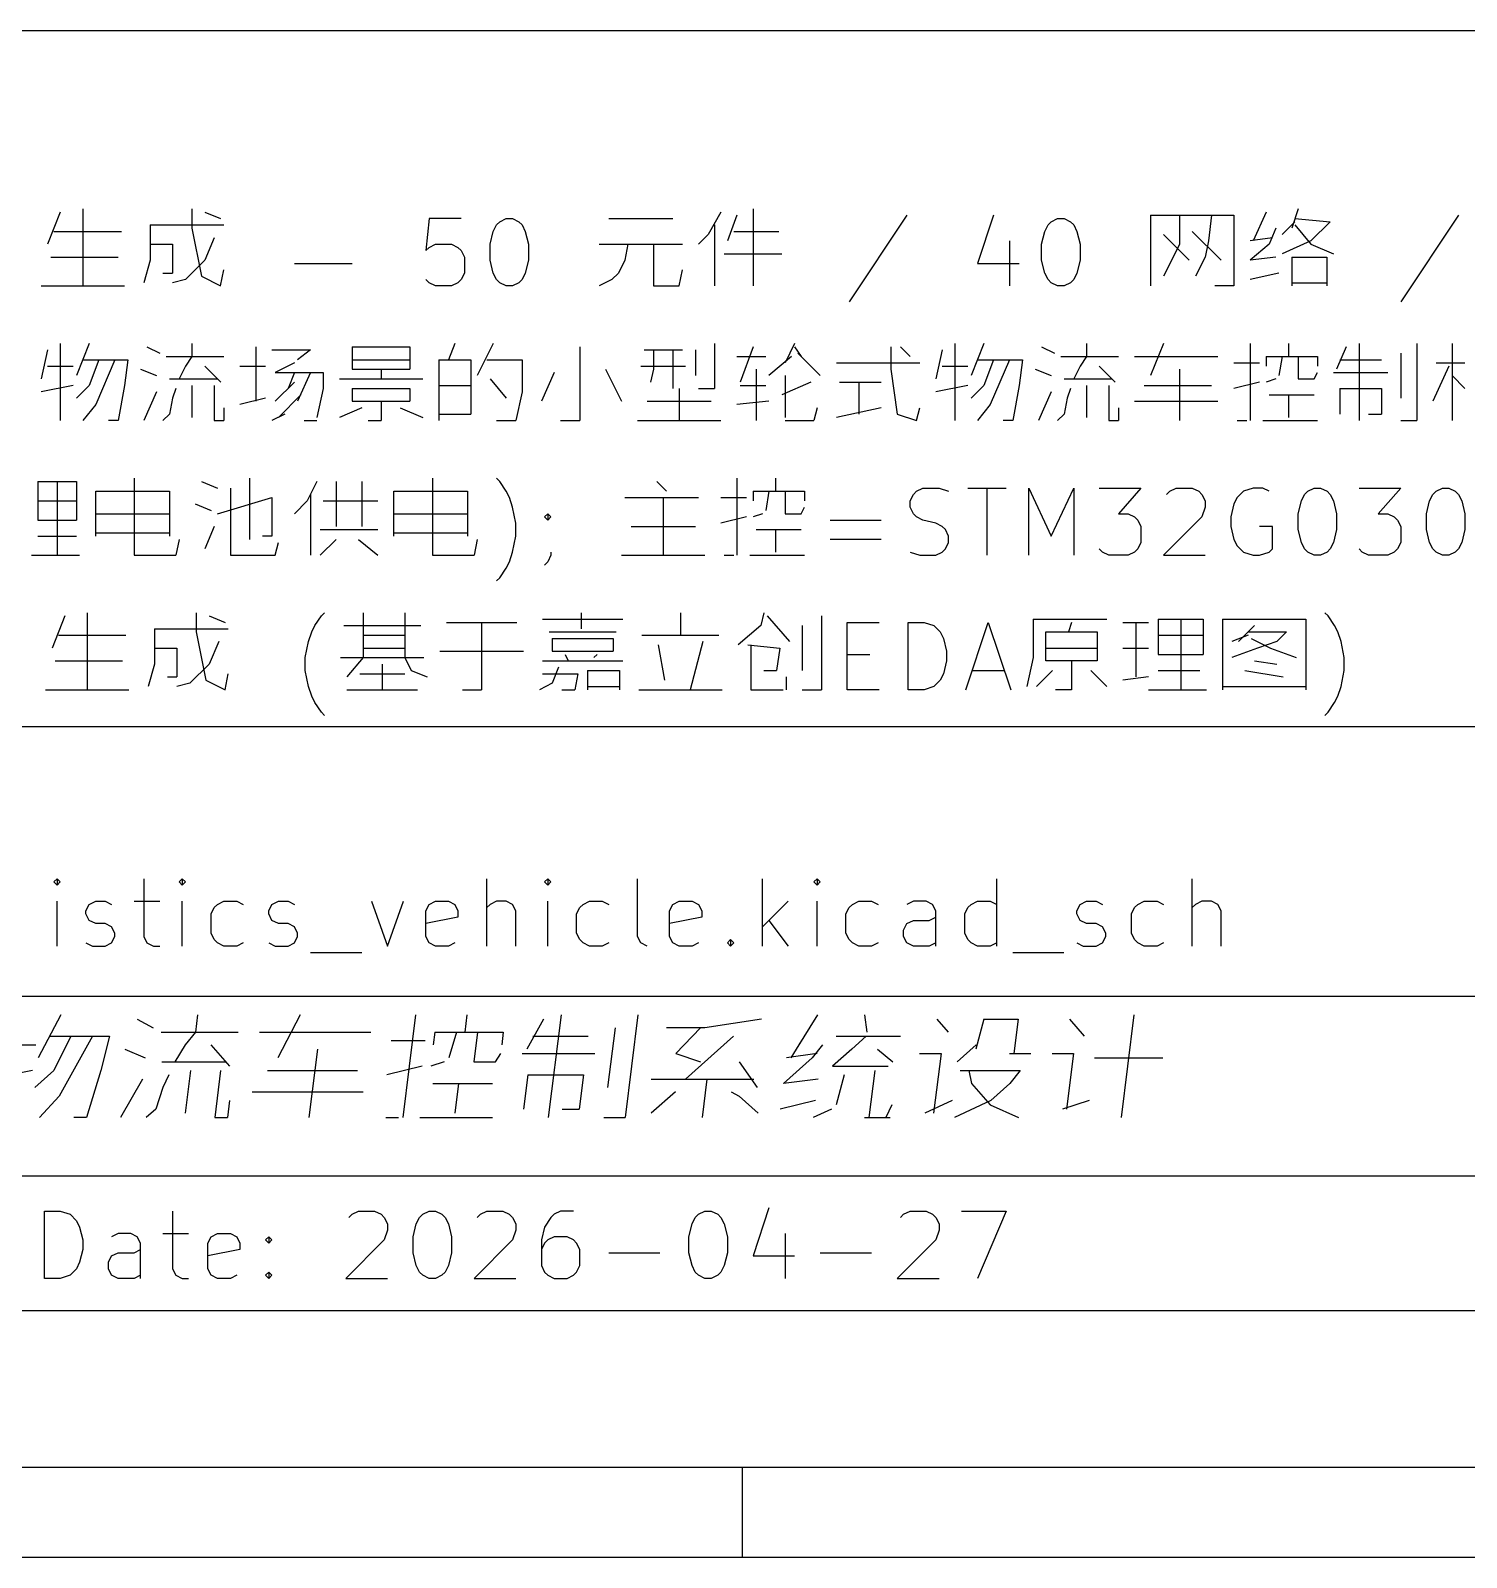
# Model space of a CAD drawing. Extents: x 0.4 to 37.4, y -23 to -0.4.
# Drawn here: x 29.297 to 30.556, y -22.992 to -21.654 of the extents above; entities that cross this region are included whole.
import ezdxf

# ---------------------------------------------------------------- set-up
doc = ezdxf.new("R2010")
doc.units = 0
doc.header["$MEASUREMENT"] = 0
doc.layers.add('RED2', color=1, linetype='CONTINUOUS')

msp = doc.modelspace()

# ---------------------------------------------------------------- linework, layer by layer
at = {"layer": 'RED2', "linetype": 'CONTINUOUS'}
for p, q in [((28.3858, -21.6535), (32.6378, -21.6535)), ((29.3233, -21.8127), (29.3121, -21.8408)), ((29.343, -21.8099), (29.343, -21.8774)), ((29.4386, -21.8099), (29.4386, -21.8268)), ((29.4499, -21.8127), (29.4639, -21.8184)), ((29.6467, -21.8184), (29.6439, -21.8465)), ((29.6749, -21.8184), (29.6467, -21.8184)), ((29.7086, -21.8212), (29.7142, -21.8184)), ((29.7142, -21.8184), (29.7199, -21.8184)), ((29.7199, -21.8184), (29.7255, -21.8212)), ((29.8042, -21.8184), (29.8605, -21.8184)), ((29.9026, -21.8127), (29.8914, -21.8324)), ((29.9167, -21.8155), (29.9083, -21.838)), ((29.9308, -21.8099), (29.9308, -21.8774)), ((30.0658, -21.8155), (30.0151, -21.8915)), ((30.1417, -21.8155), (30.1276, -21.8577)), ((30.1923, -21.8212), (30.1979, -21.8184)), ((30.1979, -21.8184), (30.2036, -21.8184)), ((30.2036, -21.8184), (30.2092, -21.8212)), ((30.2795, -21.8155), (30.2795, -21.8774)), ((30.2795, -21.8155), (30.3526, -21.8155)), ((30.3048, -21.8155), (30.3048, -21.8408)), ((30.3329, -21.8155), (30.3301, -21.838)), ((30.3526, -21.8155), (30.3526, -21.8774)), ((30.3807, -21.8127), (30.3695, -21.838)), ((30.4088, -21.8099), (30.4032, -21.8268)), ((30.406, -21.8184), (30.437, -21.8212)), ((30.5494, -21.8155), (30.4988, -21.8915)), ((29.3177, -21.8296), (29.3768, -21.8296)), ((29.4021, -21.824), (29.4668, -21.824)), ((29.4021, -21.824), (29.4021, -21.8549)), ((29.4386, -21.8268), (29.4471, -21.869)), ((29.7002, -21.8408), (29.703, -21.8296)), ((29.703, -21.8296), (29.7058, -21.824)), ((29.7058, -21.824), (29.7086, -21.8212)), ((29.7255, -21.8212), (29.7283, -21.824)), ((29.7283, -21.824), (29.7311, -21.8296)), ((29.7311, -21.8296), (29.7339, -21.8408)), ((29.897, -21.824), (29.897, -21.8774)), ((29.9139, -21.8296), (29.9533, -21.8296)), ((30.1839, -21.8408), (30.1867, -21.8296)), ((30.1867, -21.8296), (30.1895, -21.824)), ((30.1895, -21.824), (30.1923, -21.8212)), ((30.2092, -21.8212), (30.212, -21.824)), ((30.212, -21.824), (30.2148, -21.8296)), ((30.2148, -21.8296), (30.2176, -21.8408)), ((30.316, -21.8296), (30.3413, -21.8549)), ((30.3892, -21.8268), (30.3835, -21.8408)), ((30.406, -21.8212), (30.3948, -21.8324)), ((30.406, -21.824), (30.4201, -21.8408)), ((30.437, -21.8212), (30.4201, -21.838)), ((29.4021, -21.8408), (29.4218, -21.8408)), ((29.4218, -21.8408), (29.4218, -21.8662)), ((29.4583, -21.8352), (29.4499, -21.8549)), ((29.6439, -21.8465), (29.6467, -21.8437)), ((29.6467, -21.8437), (29.6524, -21.8408)), ((29.6524, -21.8408), (29.6664, -21.8408)), ((29.6664, -21.8408), (29.672, -21.8437)), ((29.672, -21.8437), (29.6749, -21.8465)), ((29.7002, -21.8549), (29.7002, -21.8408)), ((29.7339, -21.8408), (29.7339, -21.8549)), ((29.7958, -21.8408), (29.8689, -21.8408)), ((29.8211, -21.8408), (29.8183, -21.8549)), ((29.8436, -21.8408), (29.8436, -21.8774)), ((29.8914, -21.8324), (29.883, -21.8408)), ((30.1557, -21.838), (30.1557, -21.8774)), ((30.1839, -21.8549), (30.1839, -21.8408)), ((30.2176, -21.8408), (30.2176, -21.8549)), ((30.2907, -21.8324), (30.3132, -21.8549)), ((30.3048, -21.8408), (30.2992, -21.8521)), ((30.3301, -21.838), (30.3273, -21.8521)), ((30.3863, -21.8352), (30.3667, -21.838)), ((30.3835, -21.8408), (30.3667, -21.8549)), ((30.4201, -21.838), (30.3948, -21.8493)), ((30.4201, -21.8408), (30.4398, -21.8493)), ((29.3149, -21.8521), (29.374, -21.8521)), ((29.4021, -21.8549), (29.3964, -21.8746)), ((29.4499, -21.8549), (29.433, -21.8718)), ((29.5286, -21.8577), (29.5792, -21.8577)), ((29.6749, -21.8465), (29.6777, -21.8521)), ((29.6777, -21.8521), (29.6777, -21.8662)), ((29.703, -21.8662), (29.7002, -21.8549)), ((29.7339, -21.8549), (29.7311, -21.8662)), ((29.8183, -21.8549), (29.8127, -21.8662)), ((29.9055, -21.8493), (29.9561, -21.8493)), ((30.1276, -21.8577), (30.1642, -21.8577)), ((30.1867, -21.8662), (30.1839, -21.8549)), ((30.2176, -21.8549), (30.2148, -21.8662)), ((30.2992, -21.8521), (30.2907, -21.869)), ((30.3273, -21.8521), (30.3189, -21.869)), ((30.3892, -21.8521), (30.3667, -21.8549)), ((30.4032, -21.8521), (30.4032, -21.8774)), ((30.4032, -21.8521), (30.4341, -21.8521)), ((30.4341, -21.8521), (30.4341, -21.8774)), ((29.4133, -21.8662), (29.4218, -21.8662)), ((29.433, -21.8718), (29.4218, -21.8746)), ((29.4471, -21.869), (29.4639, -21.8774)), ((29.4639, -21.8774), (29.4668, -21.8633)), ((29.6467, -21.8746), (29.6439, -21.8718)), ((29.6749, -21.8718), (29.672, -21.8746)), ((29.6777, -21.8662), (29.6749, -21.8718)), ((29.7058, -21.8718), (29.703, -21.8662)), ((29.7086, -21.8746), (29.7058, -21.8718)), ((29.7283, -21.8718), (29.7255, -21.8746)), ((29.7311, -21.8662), (29.7283, -21.8718)), ((29.807, -21.8718), (29.7958, -21.8774)), ((29.8127, -21.8662), (29.807, -21.8718)), ((29.8661, -21.8774), (29.8689, -21.8633)), ((30.1895, -21.8718), (30.1867, -21.8662)), ((30.1923, -21.8746), (30.1895, -21.8718)), ((30.212, -21.8718), (30.2092, -21.8746)), ((30.2148, -21.8662), (30.212, -21.8718)), ((30.392, -21.8662), (30.3667, -21.8718)), ((29.3065, -21.8774), (29.3796, -21.8774)), ((29.6524, -21.8774), (29.6467, -21.8746)), ((29.6664, -21.8774), (29.6524, -21.8774)), ((29.672, -21.8746), (29.6664, -21.8774)), ((29.7142, -21.8774), (29.7086, -21.8746)), ((29.7199, -21.8774), (29.7142, -21.8774)), ((29.7255, -21.8746), (29.7199, -21.8774)), ((29.8436, -21.8774), (29.8661, -21.8774)), ((30.1979, -21.8774), (30.1923, -21.8746)), ((30.2036, -21.8774), (30.1979, -21.8774)), ((30.2092, -21.8746), (30.2036, -21.8774)), ((30.3526, -21.8774), (30.3357, -21.8774)), ((30.4032, -21.8746), (30.4341, -21.8746)), ((29.3121, -21.9336), (29.3065, -21.959)), ((29.3233, -21.928), (29.3233, -21.9955)), ((29.3487, -21.928), (29.3374, -21.9561)), ((29.3993, -21.9308), (29.4105, -21.9365)), ((29.4161, -21.9393), (29.4668, -21.9393)), ((29.4386, -21.9393), (29.433, -21.9477)), ((29.4386, -21.928), (29.4386, -21.9393)), ((29.4949, -21.9308), (29.4949, -21.9786)), ((29.5089, -21.9336), (29.5427, -21.9336)), ((29.5427, -21.9336), (29.5314, -21.9421)), ((29.5793, -21.9308), (29.5793, -21.9505)), ((29.5793, -21.9308), (29.6299, -21.9308)), ((29.6299, -21.9308), (29.6299, -21.9505)), ((29.6692, -21.928), (29.6636, -21.9421)), ((29.703, -21.928), (29.6889, -21.9561)), ((29.7789, -21.9308), (29.7789, -21.9955)), ((29.8352, -21.9336), (29.8689, -21.9336)), ((29.8436, -21.9336), (29.8436, -21.9505)), ((29.8605, -21.9336), (29.8605, -21.9674)), ((29.8802, -21.9336), (29.8802, -21.9561)), ((29.897, -21.928), (29.897, -21.9674)), ((29.9167, -21.9393), (29.942, -21.9393)), ((29.9308, -21.9308), (29.9195, -21.9618)), ((29.9645, -21.9393), (29.9448, -21.9561)), ((29.9673, -21.928), (29.9589, -21.9449)), ((29.9673, -21.9308), (29.973, -21.9393)), ((29.9701, -21.9365), (29.9898, -21.9561)), ((30.0517, -21.9308), (30.0517, -21.9505)), ((30.0601, -21.9308), (30.0686, -21.9393)), ((30.0967, -21.9336), (30.0911, -21.959)), ((30.1079, -21.928), (30.1079, -21.9955)), ((30.1332, -21.928), (30.122, -21.9561)), ((30.1839, -21.9308), (30.1951, -21.9365)), ((30.2007, -21.9393), (30.2514, -21.9393)), ((30.2232, -21.9393), (30.2176, -21.9477)), ((30.2232, -21.928), (30.2232, -21.9393)), ((30.2654, -21.9393), (30.3385, -21.9393)), ((30.2907, -21.928), (30.2795, -21.9561)), ((30.3667, -21.928), (30.3667, -21.9955)), ((30.3807, -21.9393), (30.3807, -21.9477)), ((30.3807, -21.9393), (30.4257, -21.9393)), ((30.3948, -21.9393), (30.392, -21.9561)), ((30.4004, -21.928), (30.4004, -21.9393)), ((30.4088, -21.9393), (30.4088, -21.959)), ((30.4257, -21.9393), (30.4257, -21.9477)), ((30.451, -21.9308), (30.4426, -21.9505)), ((30.4623, -21.928), (30.4623, -21.9955)), ((30.4988, -21.9365), (30.4988, -21.9758)), ((30.5129, -21.928), (30.5129, -21.9955)), ((30.5438, -21.928), (30.5438, -21.9955)), ((29.3121, -21.9477), (29.3346, -21.9477)), ((29.343, -21.9421), (29.3824, -21.9421)), ((29.3571, -21.9421), (29.3487, -21.9646)), ((29.3712, -21.9421), (29.3543, -21.9815)), ((29.3824, -21.9421), (29.3796, -21.9646)), ((29.3936, -21.9505), (29.4077, -21.9561)), ((29.433, -21.9477), (29.4274, -21.959)), ((29.4499, -21.9477), (29.464, -21.9618)), ((29.4808, -21.9477), (29.5033, -21.9477)), ((29.5286, -21.9449), (29.5118, -21.9533)), ((29.5793, -21.9421), (29.6299, -21.9421)), ((29.5793, -21.9505), (29.6299, -21.9505)), ((29.6046, -21.9505), (29.6046, -21.959)), ((29.6552, -21.9421), (29.6552, -21.9955)), ((29.6552, -21.9421), (29.6833, -21.9421)), ((29.6833, -21.9421), (29.6833, -21.9899)), ((29.6974, -21.9421), (29.7283, -21.9421)), ((29.7283, -21.9421), (29.7283, -21.9702)), ((29.8014, -21.9505), (29.8155, -21.9786)), ((29.8323, -21.9477), (29.8717, -21.9477)), ((29.8436, -21.9505), (29.8408, -21.9618)), ((29.9336, -21.9505), (29.9336, -21.9955)), ((30.0039, -21.9449), (30.077, -21.9449)), ((30.0517, -21.9505), (30.0573, -21.9899)), ((30.0967, -21.9477), (30.1192, -21.9477)), ((30.1276, -21.9421), (30.167, -21.9421)), ((30.1417, -21.9421), (30.1332, -21.9646)), ((30.1557, -21.9421), (30.1389, -21.9815)), ((30.167, -21.9421), (30.1642, -21.9646)), ((30.1782, -21.9505), (30.1923, -21.9561)), ((30.2176, -21.9477), (30.212, -21.959)), ((30.2345, -21.9477), (30.2485, -21.9618)), ((30.3048, -21.9505), (30.3048, -21.9955)), ((30.3526, -21.9449), (30.3751, -21.9449)), ((30.4454, -21.9421), (30.482, -21.9421)), ((30.541, -21.9477), (30.527, -21.9786)), ((30.5298, -21.9449), (30.5551, -21.9449)), ((29.3346, -21.9646), (29.3065, -21.9702)), ((29.3487, -21.9646), (29.3374, -21.9758)), ((29.3796, -21.9646), (29.374, -21.9955)), ((29.419, -21.959), (29.4611, -21.959)), ((29.4386, -21.9646), (29.4386, -21.9927)), ((29.4583, -21.9646), (29.4583, -21.9955)), ((29.5118, -21.9533), (29.5539, -21.9533)), ((29.5286, -21.9618), (29.5118, -21.9786)), ((29.5286, -21.9533), (29.523, -21.9674)), ((29.5427, -21.9533), (29.5314, -21.9786)), ((29.5539, -21.9533), (29.5539, -21.9674)), ((29.568, -21.959), (29.6411, -21.959)), ((29.6552, -21.9646), (29.6833, -21.9646)), ((29.7002, -21.959), (29.7142, -21.9758)), ((29.7564, -21.9533), (29.7452, -21.9786)), ((29.9195, -21.9646), (29.942, -21.9646)), ((29.9814, -21.9618), (29.9561, -21.973)), ((29.9589, -21.9561), (29.9589, -21.9927)), ((30.0067, -21.9618), (30.0433, -21.9618)), ((30.0236, -21.9618), (30.0236, -21.9899)), ((30.1192, -21.9646), (30.0911, -21.9702)), ((30.1332, -21.9646), (30.122, -21.9758)), ((30.1642, -21.9646), (30.1586, -21.9955)), ((30.2036, -21.959), (30.2457, -21.959)), ((30.2232, -21.9646), (30.2232, -21.9927)), ((30.2429, -21.9646), (30.2429, -21.9955)), ((30.2739, -21.9646), (30.3329, -21.9646)), ((30.3751, -21.9618), (30.3526, -21.9674)), ((30.3892, -21.959), (30.3807, -21.9618)), ((30.4088, -21.959), (30.4229, -21.959)), ((30.4229, -21.959), (30.4257, -21.9533)), ((30.4398, -21.9533), (30.4876, -21.9533)), ((30.5438, -21.9561), (30.5551, -21.9674)), ((29.4077, -21.9702), (29.3965, -21.9955)), ((29.4218, -21.9758), (29.419, -21.9899)), ((29.4246, -21.9674), (29.4218, -21.9758)), ((29.5033, -21.9758), (29.4808, -21.9815)), ((29.5343, -21.973), (29.5146, -21.9927)), ((29.5539, -21.9674), (29.5483, -21.9927)), ((29.5793, -21.9674), (29.5793, -21.9786)), ((29.5793, -21.9674), (29.6299, -21.9674)), ((29.5793, -21.9786), (29.6299, -21.9786)), ((29.6046, -21.9786), (29.6046, -21.9955)), ((29.6299, -21.9674), (29.6299, -21.9786)), ((29.7283, -21.9702), (29.7227, -21.9955)), ((29.838, -21.9786), (29.8942, -21.9786)), ((29.8661, -21.9674), (29.8661, -21.9955)), ((29.883, -21.9674), (29.897, -21.9674)), ((29.9448, -21.9786), (29.9167, -21.9815)), ((30.1923, -21.9702), (30.1811, -21.9955)), ((30.2064, -21.9758), (30.2036, -21.9899)), ((30.2092, -21.9674), (30.2064, -21.9758)), ((30.2654, -21.9786), (30.3385, -21.9786)), ((30.3835, -21.973), (30.4229, -21.973)), ((30.4004, -21.973), (30.4004, -21.9927)), ((30.4454, -21.9674), (30.4454, -21.9899)), ((30.4454, -21.9674), (30.482, -21.9674)), ((30.482, -21.9674), (30.482, -21.9899)), ((29.3543, -21.9815), (29.343, -21.9955)), ((29.419, -21.9899), (29.4133, -21.9955)), ((29.4668, -21.9843), (29.4668, -21.9955)), ((29.5202, -21.9899), (29.5089, -21.9955)), ((29.5877, -21.9843), (29.568, -21.9927)), ((29.6214, -21.9843), (29.6411, -21.9927)), ((29.6552, -21.9899), (29.6833, -21.9899)), ((29.987, -21.9843), (29.9842, -21.9955)), ((30.0433, -21.9843), (30.0039, -21.9927)), ((30.0573, -21.9899), (30.0742, -21.9955)), ((30.0742, -21.9955), (30.077, -21.9843)), ((30.1389, -21.9815), (30.1276, -21.9955)), ((30.2036, -21.9899), (30.1979, -21.9955)), ((30.2514, -21.9843), (30.2514, -21.9955)), ((30.4707, -21.9899), (30.482, -21.9899)), ((29.374, -21.9955), (29.3655, -21.9955)), ((29.4583, -21.9955), (29.4668, -21.9955)), ((29.5371, -21.9955), (29.5483, -21.9955)), ((29.5933, -21.9955), (29.6046, -21.9955)), ((29.7058, -21.9955), (29.7227, -21.9955)), ((29.762, -21.9955), (29.7789, -21.9955)), ((29.8295, -21.9955), (29.9027, -21.9955)), ((29.9589, -21.9955), (29.9842, -21.9955)), ((30.1586, -21.9955), (30.1501, -21.9955)), ((30.2429, -21.9955), (30.2514, -21.9955)), ((30.3554, -21.9955), (30.3638, -21.9955)), ((30.3779, -21.9955), (30.4257, -21.9955)), ((30.4988, -21.9955), (30.5129, -21.9955)), ((29.388, -22.0461), (29.388, -22.1136)), ((29.4893, -22.0461), (29.4893, -22.0996)), ((29.6496, -22.0461), (29.6496, -22.1136)), ((29.7086, -22.0489), (29.7058, -22.0461)), ((29.9167, -22.0461), (29.9167, -22.1136)), ((29.9505, -22.0461), (29.9505, -22.0574)), ((29.3037, -22.0489), (29.3037, -22.0827)), ((29.3037, -22.0489), (29.3374, -22.0489)), ((29.3205, -22.0489), (29.3205, -22.1136)), ((29.3374, -22.0489), (29.3374, -22.0827)), ((29.3543, -22.0968), (29.3543, -22.0574)), ((29.3543, -22.0574), (29.419, -22.0574)), ((29.419, -22.0574), (29.419, -22.0968)), ((29.4471, -22.0489), (29.4611, -22.0546)), ((29.4724, -22.0546), (29.4724, -22.1136)), ((29.5483, -22.0489), (29.5399, -22.0658)), ((29.5652, -22.0489), (29.5652, -22.0883)), ((29.5877, -22.0489), (29.5877, -22.0883)), ((29.6158, -22.0968), (29.6158, -22.0574)), ((29.6158, -22.0574), (29.6805, -22.0574)), ((29.6805, -22.0574), (29.6805, -22.0968)), ((29.7142, -22.0574), (29.7086, -22.0489)), ((29.7171, -22.063), (29.7142, -22.0574)), ((29.8464, -22.0489), (29.8548, -22.0574)), ((29.9308, -22.0574), (29.9308, -22.0658)), ((29.9308, -22.0574), (29.9758, -22.0574)), ((29.9448, -22.0574), (29.942, -22.0743)), ((29.9589, -22.0574), (29.9589, -22.0771)), ((29.9758, -22.0574), (29.9758, -22.0658)), ((30.0714, -22.0602), (30.0742, -22.0574)), ((30.0742, -22.0574), (30.0798, -22.0546)), ((30.0798, -22.0546), (30.0939, -22.0546)), ((30.0939, -22.0546), (30.1023, -22.0574)), ((30.1192, -22.0546), (30.1529, -22.0546)), ((30.1361, -22.1136), (30.1361, -22.0546)), ((30.1726, -22.1136), (30.1726, -22.0546)), ((30.1726, -22.0546), (30.1923, -22.0968)), ((30.1923, -22.0968), (30.212, -22.0546)), ((30.212, -22.0546), (30.212, -22.1136)), ((30.2345, -22.0546), (30.271, -22.0546)), ((30.271, -22.0546), (30.2514, -22.0771)), ((30.2935, -22.0602), (30.2964, -22.0574)), ((30.2964, -22.0574), (30.302, -22.0546)), ((30.302, -22.0546), (30.316, -22.0546)), ((30.316, -22.0546), (30.3217, -22.0574)), ((30.3217, -22.0574), (30.3245, -22.0602)), ((30.361, -22.0574), (30.3554, -22.063)), ((30.3695, -22.0546), (30.361, -22.0574)), ((30.3779, -22.0546), (30.3695, -22.0546)), ((30.3835, -22.0574), (30.3779, -22.0546)), ((30.4145, -22.0602), (30.4173, -22.0574)), ((30.4173, -22.0574), (30.4229, -22.0546)), ((30.4229, -22.0546), (30.4285, -22.0546)), ((30.4285, -22.0546), (30.4342, -22.0574)), ((30.4342, -22.0574), (30.437, -22.0602)), ((30.4623, -22.0546), (30.4988, -22.0546)), ((30.4988, -22.0546), (30.4791, -22.0771)), ((30.527, -22.0602), (30.5298, -22.0574)), ((30.5298, -22.0574), (30.5354, -22.0546)), ((30.5354, -22.0546), (30.541, -22.0546)), ((30.541, -22.0546), (30.5466, -22.0574)), ((30.5466, -22.0574), (30.5495, -22.0602)), ((29.3037, -22.0658), (29.3374, -22.0658)), ((29.4415, -22.0686), (29.4555, -22.0743)), ((29.4611, -22.0771), (29.5089, -22.063)), ((29.5089, -22.063), (29.5089, -22.0883)), ((29.5399, -22.0658), (29.5286, -22.0771)), ((29.5427, -22.0602), (29.5427, -22.1136)), ((29.5539, -22.0658), (29.6018, -22.0658)), ((29.7199, -22.0714), (29.7171, -22.063)), ((29.7227, -22.0855), (29.7199, -22.0714)), ((29.8183, -22.063), (29.883, -22.063)), ((29.852, -22.063), (29.852, -22.1136)), ((29.9027, -22.063), (29.9251, -22.063)), ((29.973, -22.0771), (29.9758, -22.0714)), ((30.0686, -22.0658), (30.0714, -22.0602)), ((30.0686, -22.0714), (30.0686, -22.0658)), ((30.0714, -22.0771), (30.0686, -22.0714)), ((30.3245, -22.0602), (30.3273, -22.0658)), ((30.3273, -22.0714), (30.3245, -22.0799)), ((30.3273, -22.0658), (30.3273, -22.0714)), ((30.3526, -22.0686), (30.3498, -22.0799)), ((30.3554, -22.063), (30.3526, -22.0686)), ((30.4088, -22.0771), (30.4117, -22.0658)), ((30.4117, -22.0658), (30.4145, -22.0602)), ((30.437, -22.0602), (30.4398, -22.0658)), ((30.4398, -22.0658), (30.4426, -22.0771)), ((30.5213, -22.0771), (30.5241, -22.0658)), ((30.5241, -22.0658), (30.527, -22.0602)), ((30.5495, -22.0602), (30.5523, -22.0658)), ((30.5523, -22.0658), (30.5551, -22.0771)), ((29.3037, -22.0827), (29.3374, -22.0827)), ((29.3543, -22.0771), (29.419, -22.0771)), ((29.6158, -22.0771), (29.6805, -22.0771)), ((29.7227, -22.0968), (29.7227, -22.0855)), ((29.748, -22.0799), (29.7508, -22.0771)), ((29.7508, -22.0827), (29.748, -22.0799)), ((29.7508, -22.0771), (29.7536, -22.0799)), ((29.7508, -22.0771), (29.7508, -22.0827)), ((29.7536, -22.0799), (29.7508, -22.0827)), ((29.9251, -22.0799), (29.9027, -22.0855)), ((29.9392, -22.0771), (29.9308, -22.0799)), ((29.9589, -22.0771), (29.973, -22.0771)), ((29.9983, -22.0827), (30.0433, -22.0827)), ((30.0742, -22.0799), (30.0714, -22.0771)), ((30.0798, -22.0827), (30.0742, -22.0799)), ((30.0911, -22.0855), (30.0798, -22.0827)), ((30.0967, -22.0883), (30.0911, -22.0855)), ((30.2514, -22.0771), (30.2598, -22.0771)), ((30.2598, -22.0771), (30.2654, -22.0799)), ((30.2654, -22.0799), (30.2682, -22.0827)), ((30.2682, -22.0827), (30.271, -22.0883)), ((30.3245, -22.0799), (30.2907, -22.1136)), ((30.3498, -22.0799), (30.3498, -22.0883)), ((30.4088, -22.0911), (30.4088, -22.0771)), ((30.4426, -22.0771), (30.4426, -22.0911)), ((30.4791, -22.0771), (30.4876, -22.0771)), ((30.4876, -22.0771), (30.4932, -22.0799)), ((30.4932, -22.0799), (30.496, -22.0827)), ((30.496, -22.0827), (30.4988, -22.0883)), ((30.5213, -22.0911), (30.5213, -22.0771)), ((30.5551, -22.0771), (30.5551, -22.0911)), ((29.3037, -22.0968), (29.3374, -22.0968)), ((29.3543, -22.0939), (29.419, -22.0939)), ((29.4274, -22.0996), (29.4246, -22.1136)), ((29.4583, -22.0883), (29.4499, -22.108)), ((29.5089, -22.0968), (29.5005, -22.0968)), ((29.5089, -22.0883), (29.5089, -22.0968)), ((29.5511, -22.0911), (29.6018, -22.0911)), ((29.5652, -22.0996), (29.5511, -22.1136)), ((29.5849, -22.0996), (29.6018, -22.1136)), ((29.6158, -22.0939), (29.6805, -22.0939)), ((29.6889, -22.0996), (29.6861, -22.1136)), ((29.7199, -22.1108), (29.7227, -22.0968)), ((29.8239, -22.0883), (29.8802, -22.0883)), ((29.9336, -22.0911), (29.973, -22.0911)), ((29.9505, -22.0911), (29.9505, -22.1108)), ((30.0433, -22.0996), (29.9983, -22.0996)), ((30.0995, -22.0911), (30.0967, -22.0883)), ((30.1023, -22.0968), (30.0995, -22.0911)), ((30.1023, -22.1024), (30.1023, -22.0968)), ((30.271, -22.0883), (30.271, -22.1024)), ((30.3498, -22.0883), (30.3526, -22.0996)), ((30.3526, -22.0996), (30.3554, -22.1052)), ((30.3863, -22.0883), (30.3751, -22.0883)), ((30.3863, -22.108), (30.3863, -22.0883)), ((30.4117, -22.1024), (30.4088, -22.0911)), ((30.4426, -22.0911), (30.4398, -22.1024)), ((30.4988, -22.0883), (30.4988, -22.1024)), ((30.5241, -22.1024), (30.5213, -22.0911)), ((30.5551, -22.0911), (30.5523, -22.1024)), ((29.5118, -22.1136), (29.5146, -22.1024)), ((29.7171, -22.1192), (29.7199, -22.1108)), ((29.7536, -22.1108), (29.7536, -22.1136)), ((30.0686, -22.1108), (30.077, -22.1136)), ((30.0911, -22.1136), (30.0967, -22.1108)), ((30.0967, -22.1108), (30.0995, -22.108)), ((30.0995, -22.108), (30.1023, -22.1024)), ((30.2373, -22.1108), (30.2345, -22.108)), ((30.2429, -22.1136), (30.2373, -22.1108)), ((30.2654, -22.1108), (30.2598, -22.1136)), ((30.2682, -22.108), (30.2654, -22.1108)), ((30.271, -22.1024), (30.2682, -22.108)), ((30.3554, -22.1052), (30.361, -22.1108)), ((30.361, -22.1108), (30.3695, -22.1136)), ((30.3751, -22.1136), (30.3835, -22.1108)), ((30.3835, -22.1108), (30.3863, -22.108)), ((30.4145, -22.108), (30.4117, -22.1024)), ((30.4173, -22.1108), (30.4145, -22.108)), ((30.4229, -22.1136), (30.4173, -22.1108)), ((30.4342, -22.1108), (30.4285, -22.1136)), ((30.437, -22.108), (30.4342, -22.1108)), ((30.4398, -22.1024), (30.437, -22.108)), ((30.4651, -22.1108), (30.4623, -22.108)), ((30.4707, -22.1136), (30.4651, -22.1108)), ((30.4932, -22.1108), (30.4876, -22.1136)), ((30.496, -22.108), (30.4932, -22.1108)), ((30.4988, -22.1024), (30.496, -22.108)), ((30.527, -22.108), (30.5241, -22.1024)), ((30.5298, -22.1108), (30.527, -22.108)), ((30.5354, -22.1136), (30.5298, -22.1108)), ((30.5466, -22.1108), (30.541, -22.1136)), ((30.5495, -22.108), (30.5466, -22.1108)), ((30.5523, -22.1024), (30.5495, -22.108)), ((29.298, -22.1136), (29.3402, -22.1136)), ((29.388, -22.1136), (29.4246, -22.1136)), ((29.4724, -22.1136), (29.5118, -22.1136)), ((29.6496, -22.1136), (29.6861, -22.1136)), ((29.7086, -22.1333), (29.7142, -22.1249)), ((29.7142, -22.1249), (29.7171, -22.1192)), ((29.7508, -22.1192), (29.748, -22.1221)), ((29.7536, -22.1136), (29.7508, -22.1192)), ((29.8155, -22.1136), (29.8886, -22.1136)), ((29.9055, -22.1136), (29.9139, -22.1136)), ((29.928, -22.1136), (29.9758, -22.1136)), ((30.077, -22.1136), (30.0911, -22.1136)), ((30.2598, -22.1136), (30.2429, -22.1136)), ((30.2907, -22.1136), (30.3273, -22.1136)), ((30.3695, -22.1136), (30.3751, -22.1136)), ((30.4285, -22.1136), (30.4229, -22.1136)), ((30.4876, -22.1136), (30.4707, -22.1136)), ((30.541, -22.1136), (30.5354, -22.1136)), ((29.7058, -22.1361), (29.7086, -22.1333)), ((29.3272, -22.1667), (29.316, -22.1949)), ((29.3469, -22.1639), (29.3469, -22.2314)), ((29.4425, -22.1639), (29.4425, -22.1808)), ((29.4538, -22.1667), (29.4678, -22.1724)), ((29.5466, -22.1752), (29.5522, -22.1667)), ((29.5522, -22.1667), (29.555, -22.1639)), ((29.5888, -22.1639), (29.5888, -22.2033)), ((29.6253, -22.1639), (29.6253, -22.2033)), ((29.78, -22.1639), (29.78, -22.178)), ((29.8672, -22.1639), (29.8672, -22.1836)), ((29.9403, -22.1639), (29.9375, -22.1752)), ((29.9431, -22.1667), (29.9628, -22.1892)), ((29.9909, -22.1667), (29.9909, -22.2314)), ((30.4352, -22.1667), (30.4324, -22.1639)), ((30.4408, -22.1752), (30.4352, -22.1667)), ((29.406, -22.178), (29.4706, -22.178)), ((29.406, -22.178), (29.406, -22.2089)), ((29.5438, -22.1808), (29.5466, -22.1752)), ((29.5719, -22.1752), (29.6394, -22.1752)), ((29.6619, -22.1724), (29.7237, -22.1724)), ((29.6928, -22.1724), (29.6928, -22.2314)), ((29.7462, -22.1696), (29.8165, -22.1696)), ((29.9375, -22.1752), (29.9178, -22.1921)), ((29.974, -22.1752), (29.974, -22.2146)), ((30.0134, -22.2314), (30.0134, -22.1724)), ((30.0134, -22.1724), (30.0415, -22.1724)), ((30.0668, -22.2314), (30.0668, -22.1724)), ((30.0668, -22.1724), (30.0809, -22.1724)), ((30.0809, -22.1724), (30.0893, -22.1752)), ((30.0893, -22.1752), (30.0949, -22.1808)), ((30.1174, -22.2314), (30.1371, -22.1724)), ((30.1371, -22.1724), (30.1568, -22.2314)), ((30.1765, -22.1696), (30.2412, -22.1696)), ((30.1765, -22.1696), (30.1765, -22.2033)), ((30.2102, -22.1724), (30.2074, -22.1808)), ((30.2552, -22.1724), (30.2777, -22.1724)), ((30.2665, -22.1724), (30.2665, -22.2202)), ((30.2862, -22.1696), (30.2862, -22.2005)), ((30.2862, -22.1696), (30.3255, -22.1696)), ((30.3059, -22.1696), (30.3059, -22.2314)), ((30.3255, -22.1696), (30.3255, -22.2005)), ((30.3424, -22.1696), (30.3424, -22.2314)), ((30.3424, -22.1696), (30.4155, -22.1696)), ((30.3705, -22.1752), (30.3565, -22.1892)), ((30.4155, -22.1696), (30.4155, -22.2314)), ((30.4436, -22.1808), (30.4408, -22.1752)), ((29.3216, -22.1836), (29.3806, -22.1836)), ((29.4425, -22.1808), (29.451, -22.223)), ((29.4622, -22.1892), (29.4538, -22.2089)), ((29.5381, -22.2033), (29.5409, -22.1892)), ((29.5409, -22.1892), (29.5438, -22.1808)), ((29.5888, -22.1836), (29.6253, -22.1836)), ((29.7519, -22.1808), (29.8109, -22.1808)), ((29.7547, -22.1864), (29.7547, -22.1977)), ((29.7547, -22.1864), (29.8081, -22.1864)), ((29.8081, -22.1864), (29.8081, -22.1977)), ((29.8334, -22.1836), (29.9009, -22.1836)), ((29.8475, -22.1921), (29.8531, -22.223)), ((29.8868, -22.1892), (29.8756, -22.2314)), ((29.9262, -22.1921), (29.9543, -22.1949)), ((29.929, -22.1921), (29.929, -22.2314)), ((30.0949, -22.1808), (30.0978, -22.1864)), ((30.0978, -22.1864), (30.1006, -22.1977)), ((30.1877, -22.2061), (30.1877, -22.1808)), ((30.1877, -22.1808), (30.2327, -22.1808)), ((30.2327, -22.1808), (30.2327, -22.2061)), ((30.2862, -22.1836), (30.3255, -22.1836)), ((30.3649, -22.1836), (30.3508, -22.1892)), ((30.3649, -22.1808), (30.3987, -22.1808)), ((30.3677, -22.1864), (30.3846, -22.1949)), ((30.3902, -22.1892), (30.3733, -22.1949)), ((30.3987, -22.1808), (30.3902, -22.1892)), ((30.4465, -22.1892), (30.4436, -22.1808)), ((30.4493, -22.2033), (30.4465, -22.1892)), ((29.3188, -22.2061), (29.3778, -22.2061)), ((29.406, -22.1949), (29.4256, -22.1949)), ((29.4256, -22.1949), (29.4256, -22.2202)), ((29.5381, -22.2146), (29.5381, -22.2033)), ((29.5691, -22.2033), (29.6422, -22.2033)), ((29.5888, -22.2033), (29.5747, -22.2202)), ((29.5888, -22.1949), (29.6253, -22.1949)), ((29.6253, -22.2033), (29.6309, -22.2146)), ((29.6562, -22.1977), (29.7294, -22.1977)), ((29.7462, -22.2061), (29.8165, -22.2061)), ((29.7547, -22.1977), (29.8081, -22.1977)), ((29.7659, -22.2005), (29.7687, -22.2061)), ((29.794, -22.2005), (29.7912, -22.2033)), ((29.9543, -22.1949), (29.9515, -22.2146)), ((30.0134, -22.2005), (30.0331, -22.2005)), ((30.1006, -22.2061), (30.0978, -22.2174)), ((30.1006, -22.1977), (30.1006, -22.2061)), ((30.1765, -22.2033), (30.1709, -22.2286)), ((30.1877, -22.1949), (30.2327, -22.1949)), ((30.2327, -22.2061), (30.1877, -22.2061)), ((30.2102, -22.2061), (30.2102, -22.2314)), ((30.2552, -22.1949), (30.2777, -22.1949)), ((30.2862, -22.2005), (30.3255, -22.2005)), ((30.3733, -22.1949), (30.3508, -22.2033)), ((30.3705, -22.2061), (30.3902, -22.2089)), ((30.3846, -22.1949), (30.4071, -22.2033)), ((30.4493, -22.2146), (30.4493, -22.2033)), ((29.406, -22.2089), (29.4003, -22.2286)), ((29.4172, -22.2202), (29.4256, -22.2202)), ((29.4538, -22.2089), (29.4369, -22.2258)), ((29.4678, -22.2314), (29.4706, -22.2174)), ((29.5409, -22.2286), (29.5381, -22.2146)), ((29.5859, -22.2174), (29.6253, -22.2174)), ((29.6056, -22.2089), (29.6056, -22.2314)), ((29.6309, -22.2146), (29.645, -22.2202)), ((29.7462, -22.2174), (29.7772, -22.2174)), ((29.7603, -22.2117), (29.7547, -22.2258)), ((29.7772, -22.2174), (29.7744, -22.2314)), ((29.7856, -22.2146), (29.7856, -22.2314)), ((29.7856, -22.2146), (29.8137, -22.2146)), ((29.8137, -22.2146), (29.8137, -22.2314)), ((29.9403, -22.2146), (29.9515, -22.2146)), ((29.96, -22.2202), (29.96, -22.2314)), ((30.0978, -22.2174), (30.0949, -22.223)), ((30.1231, -22.2146), (30.1512, -22.2146)), ((30.1934, -22.2146), (30.1793, -22.2286)), ((30.2271, -22.2146), (30.2412, -22.2286)), ((30.2777, -22.2202), (30.2552, -22.223)), ((30.2862, -22.2146), (30.3227, -22.2146)), ((30.3621, -22.2146), (30.3958, -22.2202)), ((30.4465, -22.2286), (30.4493, -22.2146)), ((29.3103, -22.2314), (29.3835, -22.2314)), ((29.4369, -22.2258), (29.4256, -22.2286)), ((29.451, -22.223), (29.4678, -22.2314)), ((29.5438, -22.2371), (29.5409, -22.2286)), ((29.5747, -22.2314), (29.6366, -22.2314)), ((29.6759, -22.2314), (29.6928, -22.2314)), ((29.7547, -22.2258), (29.7434, -22.2314)), ((29.7631, -22.2314), (29.7744, -22.2314)), ((29.7856, -22.2286), (29.8137, -22.2286)), ((29.8306, -22.2314), (29.9037, -22.2314)), ((29.929, -22.2314), (29.9571, -22.2314)), ((29.974, -22.2314), (29.9909, -22.2314)), ((30.0415, -22.2314), (30.0134, -22.2314)), ((30.0809, -22.2314), (30.0668, -22.2314)), ((30.0893, -22.2286), (30.0809, -22.2314)), ((30.0949, -22.223), (30.0893, -22.2286)), ((30.2102, -22.2314), (30.1962, -22.2314)), ((30.2777, -22.2314), (30.3284, -22.2314)), ((30.3424, -22.2286), (30.4155, -22.2286)), ((30.4436, -22.2371), (30.4465, -22.2286)), ((29.5466, -22.2427), (29.5438, -22.2371)), ((29.5522, -22.2511), (29.5466, -22.2427)), ((30.4352, -22.2511), (30.4408, -22.2427)), ((30.4408, -22.2427), (30.4436, -22.2371)), ((29.555, -22.2539), (29.5522, -22.2511)), ((30.4324, -22.2539), (30.4352, -22.2511)), ((28.3858, -22.2638), (32.6378, -22.2638)), ((29.3205, -22.3971), (29.3177, -22.3999)), ((29.3177, -22.3999), (29.3205, -22.4027)), ((29.3233, -22.3999), (29.3205, -22.3971)), ((29.3205, -22.3971), (29.3205, -22.4027)), ((29.3205, -22.4027), (29.3233, -22.3999)), ((29.3964, -22.3971), (29.3964, -22.4477)), ((29.4302, -22.3971), (29.4274, -22.3999)), ((29.4274, -22.3999), (29.4302, -22.4027)), ((29.433, -22.3999), (29.4302, -22.3971)), ((29.4302, -22.3971), (29.4302, -22.4027)), ((29.4302, -22.4027), (29.433, -22.3999)), ((29.6974, -22.4561), (29.6974, -22.3971)), ((29.7508, -22.3971), (29.748, -22.3999)), ((29.748, -22.3999), (29.7508, -22.4027)), ((29.7536, -22.3999), (29.7508, -22.3971)), ((29.7508, -22.3971), (29.7508, -22.4027)), ((29.7508, -22.4027), (29.7536, -22.3999)), ((29.8295, -22.4477), (29.8295, -22.3971)), ((29.9392, -22.4561), (29.9392, -22.3971)), ((29.987, -22.3971), (29.9842, -22.3999)), ((29.9842, -22.3999), (29.987, -22.4027)), ((29.9898, -22.3999), (29.987, -22.3971)), ((29.987, -22.3971), (29.987, -22.4027)), ((29.987, -22.4027), (29.9898, -22.3999)), ((30.1445, -22.4561), (30.1445, -22.3971)), ((30.316, -22.4561), (30.316, -22.3971)), ((29.3205, -22.4561), (29.3205, -22.4168)), ((29.3458, -22.4252), (29.3486, -22.4196)), ((29.3486, -22.4196), (29.3543, -22.4168)), ((29.3543, -22.4168), (29.3627, -22.4168)), ((29.3627, -22.4168), (29.3683, -22.4196)), ((29.388, -22.4168), (29.4105, -22.4168)), ((29.4302, -22.4561), (29.4302, -22.4168)), ((29.4583, -22.4224), (29.4611, -22.4196)), ((29.4611, -22.4196), (29.4668, -22.4168)), ((29.4668, -22.4168), (29.478, -22.4168)), ((29.478, -22.4168), (29.4836, -22.4196)), ((29.5061, -22.4252), (29.5089, -22.4196)), ((29.5089, -22.4196), (29.5146, -22.4168)), ((29.5146, -22.4168), (29.523, -22.4168)), ((29.523, -22.4168), (29.5286, -22.4196)), ((29.5961, -22.4168), (29.6102, -22.4561)), ((29.6102, -22.4561), (29.6242, -22.4168)), ((29.6439, -22.4252), (29.6467, -22.4196)), ((29.6467, -22.4196), (29.6524, -22.4168)), ((29.6524, -22.4168), (29.6636, -22.4168)), ((29.6636, -22.4168), (29.6692, -22.4196)), ((29.6692, -22.4196), (29.672, -22.4252)), ((29.7002, -22.4196), (29.6974, -22.4224)), ((29.7058, -22.4168), (29.7002, -22.4196)), ((29.7142, -22.4168), (29.7058, -22.4168)), ((29.7198, -22.4196), (29.7142, -22.4168)), ((29.7227, -22.4252), (29.7198, -22.4196)), ((29.7508, -22.4561), (29.7508, -22.4168)), ((29.7789, -22.4224), (29.7817, -22.4196)), ((29.7817, -22.4196), (29.7873, -22.4168)), ((29.7873, -22.4168), (29.7986, -22.4168)), ((29.7986, -22.4168), (29.8042, -22.4196)), ((29.8576, -22.4252), (29.8605, -22.4196)), ((29.8605, -22.4196), (29.8661, -22.4168)), ((29.8661, -22.4168), (29.8773, -22.4168)), ((29.8773, -22.4168), (29.8829, -22.4196)), ((29.8829, -22.4196), (29.8858, -22.4252)), ((29.9617, -22.4168), (29.9392, -22.4393)), ((29.987, -22.4561), (29.987, -22.4168)), ((30.0151, -22.4224), (30.0179, -22.4196)), ((30.0179, -22.4196), (30.0236, -22.4168)), ((30.0236, -22.4168), (30.0348, -22.4168)), ((30.0348, -22.4168), (30.0404, -22.4196)), ((30.0714, -22.4168), (30.0657, -22.4196)), ((30.0826, -22.4168), (30.0714, -22.4168)), ((30.0882, -22.4196), (30.0826, -22.4168)), ((30.0911, -22.4252), (30.0882, -22.4196)), ((30.1192, -22.4224), (30.122, -22.4196)), ((30.122, -22.4196), (30.1276, -22.4168)), ((30.1276, -22.4168), (30.1389, -22.4168)), ((30.1389, -22.4168), (30.1445, -22.4196)), ((30.2148, -22.4252), (30.2176, -22.4196)), ((30.2176, -22.4196), (30.2232, -22.4168)), ((30.2232, -22.4168), (30.2317, -22.4168)), ((30.2317, -22.4168), (30.2373, -22.4196)), ((30.2654, -22.4224), (30.2682, -22.4196)), ((30.2682, -22.4196), (30.2738, -22.4168)), ((30.2738, -22.4168), (30.2851, -22.4168)), ((30.2851, -22.4168), (30.2907, -22.4196)), ((30.3188, -22.4196), (30.316, -22.4224)), ((30.3245, -22.4168), (30.3188, -22.4196)), ((30.3329, -22.4168), (30.3245, -22.4168)), ((30.3385, -22.4196), (30.3329, -22.4168)), ((30.3413, -22.4252), (30.3385, -22.4196)), ((29.3458, -22.428), (29.3458, -22.4252)), ((29.3486, -22.4336), (29.3458, -22.428)), ((29.3543, -22.4365), (29.3486, -22.4336)), ((29.4555, -22.428), (29.4583, -22.4224)), ((29.4555, -22.4449), (29.4555, -22.428)), ((29.5061, -22.428), (29.5061, -22.4252)), ((29.5089, -22.4336), (29.5061, -22.428)), ((29.5146, -22.4365), (29.5089, -22.4336)), ((29.6439, -22.4477), (29.6439, -22.4252)), ((29.672, -22.4308), (29.6439, -22.4365)), ((29.672, -22.4252), (29.672, -22.4308)), ((29.7227, -22.4561), (29.7227, -22.4252)), ((29.7761, -22.428), (29.7789, -22.4224)), ((29.7761, -22.4449), (29.7761, -22.428)), ((29.8576, -22.4477), (29.8576, -22.4252)), ((29.8858, -22.4308), (29.8576, -22.4365)), ((29.8858, -22.4252), (29.8858, -22.4308)), ((29.9448, -22.4336), (29.9617, -22.4561)), ((30.0123, -22.428), (30.0151, -22.4224)), ((30.0123, -22.4449), (30.0123, -22.428)), ((30.0657, -22.4365), (30.0714, -22.4336)), ((30.0714, -22.4336), (30.0854, -22.4336)), ((30.0854, -22.4336), (30.0911, -22.4308)), ((30.0911, -22.4561), (30.0911, -22.4252)), ((30.1164, -22.428), (30.1192, -22.4224)), ((30.1164, -22.4449), (30.1164, -22.428)), ((30.2148, -22.428), (30.2148, -22.4252)), ((30.2176, -22.4336), (30.2148, -22.428)), ((30.2232, -22.4365), (30.2176, -22.4336)), ((30.2626, -22.428), (30.2654, -22.4224)), ((30.2626, -22.4449), (30.2626, -22.428)), ((30.3413, -22.4561), (30.3413, -22.4252)), ((29.3627, -22.4365), (29.3543, -22.4365)), ((29.3683, -22.4393), (29.3627, -22.4365)), ((29.3711, -22.4449), (29.3683, -22.4393)), ((29.3683, -22.4533), (29.3711, -22.4477)), ((29.3711, -22.4477), (29.3711, -22.4449)), ((29.3964, -22.4477), (29.3993, -22.4533)), ((29.4583, -22.4505), (29.4555, -22.4449)), ((29.523, -22.4365), (29.5146, -22.4365)), ((29.5286, -22.4393), (29.523, -22.4365)), ((29.5314, -22.4449), (29.5286, -22.4393)), ((29.5286, -22.4533), (29.5314, -22.4477)), ((29.5314, -22.4477), (29.5314, -22.4449)), ((29.6467, -22.4533), (29.6439, -22.4477)), ((29.7789, -22.4505), (29.7761, -22.4449)), ((29.8323, -22.4533), (29.8295, -22.4477)), ((29.8605, -22.4533), (29.8576, -22.4477)), ((30.0151, -22.4505), (30.0123, -22.4449)), ((30.0629, -22.4421), (30.0657, -22.4365)), ((30.0629, -22.4477), (30.0629, -22.4421)), ((30.0657, -22.4533), (30.0629, -22.4477)), ((30.1192, -22.4505), (30.1164, -22.4449)), ((30.2317, -22.4365), (30.2232, -22.4365)), ((30.2373, -22.4393), (30.2317, -22.4365)), ((30.2401, -22.4449), (30.2373, -22.4393)), ((30.2373, -22.4533), (30.2401, -22.4477)), ((30.2401, -22.4477), (30.2401, -22.4449)), ((30.2654, -22.4505), (30.2626, -22.4449)), ((29.3458, -22.4533), (29.3515, -22.4561)), ((29.3515, -22.4561), (29.3627, -22.4561)), ((29.3627, -22.4561), (29.3683, -22.4533)), ((29.3993, -22.4533), (29.4049, -22.4561)), ((29.4049, -22.4561), (29.4105, -22.4561)), ((29.4611, -22.4533), (29.4583, -22.4505)), ((29.4668, -22.4561), (29.4611, -22.4533)), ((29.478, -22.4561), (29.4668, -22.4561)), ((29.4836, -22.4533), (29.478, -22.4561)), ((29.5061, -22.4533), (29.5117, -22.4561)), ((29.5117, -22.4561), (29.523, -22.4561)), ((29.523, -22.4561), (29.5286, -22.4533)), ((29.6524, -22.4561), (29.6467, -22.4533)), ((29.6636, -22.4561), (29.6524, -22.4561)), ((29.6692, -22.4533), (29.6636, -22.4561)), ((29.7817, -22.4533), (29.7789, -22.4505)), ((29.7873, -22.4561), (29.7817, -22.4533)), ((29.7986, -22.4561), (29.7873, -22.4561)), ((29.8042, -22.4533), (29.7986, -22.4561)), ((29.838, -22.4561), (29.8323, -22.4533)), ((29.8661, -22.4561), (29.8605, -22.4533)), ((29.8773, -22.4561), (29.8661, -22.4561)), ((29.8829, -22.4533), (29.8773, -22.4561)), ((29.9083, -22.4533), (29.9111, -22.4505)), ((29.9111, -22.4561), (29.9083, -22.4533)), ((29.9111, -22.4505), (29.9139, -22.4533)), ((29.9111, -22.4505), (29.9111, -22.4561)), ((29.9139, -22.4533), (29.9111, -22.4561)), ((30.0179, -22.4533), (30.0151, -22.4505)), ((30.0236, -22.4561), (30.0179, -22.4533)), ((30.0348, -22.4561), (30.0236, -22.4561)), ((30.0404, -22.4533), (30.0348, -22.4561)), ((30.0714, -22.4561), (30.0657, -22.4533)), ((30.0854, -22.4561), (30.0714, -22.4561)), ((30.0911, -22.4533), (30.0854, -22.4561)), ((30.122, -22.4533), (30.1192, -22.4505)), ((30.1276, -22.4561), (30.122, -22.4533)), ((30.1389, -22.4561), (30.1276, -22.4561)), ((30.1445, -22.4533), (30.1389, -22.4561)), ((30.2148, -22.4533), (30.2204, -22.4561)), ((30.2204, -22.4561), (30.2317, -22.4561)), ((30.2317, -22.4561), (30.2373, -22.4533)), ((30.2682, -22.4533), (30.2654, -22.4505)), ((30.2738, -22.4561), (30.2682, -22.4533)), ((30.2851, -22.4561), (30.2738, -22.4561)), ((30.2907, -22.4533), (30.2851, -22.4561)), ((29.5427, -22.4618), (29.5877, -22.4618)), ((30.1585, -22.4618), (30.2035, -22.4618)), ((28.3858, -22.5), (32.6378, -22.5)), ((29.3237, -22.5165), (29.304, -22.554)), ((29.3908, -22.5202), (29.4048, -22.5277)), ((29.4437, -22.5165), (29.4418, -22.5315)), ((29.5337, -22.5165), (29.514, -22.554)), ((29.6349, -22.5165), (29.6237, -22.6065)), ((29.6799, -22.5165), (29.6781, -22.5315)), ((29.747, -22.5202), (29.7324, -22.5465)), ((29.7624, -22.5165), (29.7512, -22.6065)), ((29.8098, -22.5277), (29.8032, -22.5802)), ((29.8299, -22.5165), (29.8187, -22.6065)), ((29.8885, -22.5277), (29.8548, -22.5277)), ((29.8848, -22.5277), (29.8632, -22.5502)), ((29.9382, -22.5202), (29.8885, -22.5277)), ((29.9874, -22.5165), (29.9687, -22.5465)), ((30.0286, -22.5165), (30.0305, -22.5315)), ((30.0919, -22.5202), (30.1018, -22.5315)), ((30.1332, -22.5202), (30.1261, -22.5465)), ((30.1332, -22.5202), (30.1632, -22.5202)), ((30.1632, -22.5202), (30.1594, -22.5502)), ((30.2082, -22.5202), (30.2213, -22.5352)), ((30.2649, -22.5165), (30.2536, -22.6065)), ((29.3139, -22.5352), (29.3664, -22.5352)), ((29.3326, -22.5352), (29.3176, -22.5652)), ((29.3514, -22.5352), (29.3223, -22.5877)), ((29.3664, -22.5352), (29.3589, -22.5652)), ((29.4118, -22.5315), (29.4793, -22.5315)), ((29.4418, -22.5315), (29.4329, -22.5427)), ((29.4981, -22.5315), (29.5956, -22.5315)), ((29.6134, -22.539), (29.6434, -22.539)), ((29.6518, -22.5315), (29.6504, -22.5427)), ((29.6518, -22.5315), (29.7118, -22.5315)), ((29.6706, -22.5315), (29.664, -22.554)), ((29.6893, -22.5315), (29.686, -22.5577)), ((29.7118, -22.5315), (29.7104, -22.5427)), ((29.7376, -22.5352), (29.7863, -22.5352)), ((29.9138, -22.5352), (29.8716, -22.5727)), ((29.9733, -22.539), (29.964, -22.554)), ((30.0038, -22.5352), (30.06, -22.5352)), ((30.0301, -22.5352), (30.0174, -22.5465)), ((29.2717, -22.5427), (29.3017, -22.5427)), ((29.38, -22.5465), (29.3978, -22.554)), ((29.4329, -22.5427), (29.4236, -22.5577)), ((29.4554, -22.5427), (29.4718, -22.5615)), ((29.5487, -22.5465), (29.5412, -22.6065)), ((29.7048, -22.5577), (29.7095, -22.5502)), ((29.7282, -22.5502), (29.792, -22.5502)), ((29.8632, -22.5502), (29.8848, -22.5577)), ((29.9827, -22.554), (29.9574, -22.5765)), ((29.9869, -22.5502), (29.9602, -22.554)), ((29.9916, -22.5427), (29.9827, -22.554)), ((30.0174, -22.5465), (30.0005, -22.5615)), ((30.0399, -22.5465), (30.0535, -22.5577)), ((30.0769, -22.5502), (30.0957, -22.5502)), ((30.0957, -22.5502), (30.0891, -22.6027)), ((30.1266, -22.5427), (30.1097, -22.5577)), ((30.1557, -22.5502), (30.1744, -22.5502)), ((30.1932, -22.5502), (30.2119, -22.5502)), ((30.2119, -22.5502), (30.2058, -22.599)), ((30.2302, -22.554), (30.2902, -22.554)), ((29.2989, -22.5652), (29.2605, -22.5727)), ((29.3176, -22.5652), (29.3008, -22.5802)), ((29.3589, -22.5652), (29.3462, -22.6065)), ((29.4123, -22.5577), (29.4686, -22.5577)), ((29.4376, -22.5652), (29.4329, -22.6027)), ((29.4639, -22.5652), (29.4587, -22.6065)), ((29.5051, -22.5652), (29.5839, -22.5652)), ((29.6406, -22.5615), (29.6096, -22.569)), ((29.6598, -22.5577), (29.6481, -22.5615)), ((29.686, -22.5577), (29.7048, -22.5577)), ((29.9185, -22.5577), (29.9344, -22.5802)), ((30.0005, -22.5615), (30.0343, -22.5615)), ((30.023, -22.5615), (30.0493, -22.5615)), ((30.0376, -22.5652), (30.0324, -22.6065)), ((30.1125, -22.5652), (30.165, -22.5652)), ((30.12, -22.5652), (30.1224, -22.5765)), ((30.165, -22.5652), (30.1561, -22.5765)), ((29.3954, -22.5727), (29.3762, -22.6065)), ((29.4132, -22.5802), (29.4072, -22.599)), ((29.4184, -22.569), (29.4132, -22.5802)), ((29.6499, -22.5765), (29.7024, -22.5765)), ((29.6724, -22.5765), (29.6692, -22.6027)), ((29.7334, -22.569), (29.7296, -22.599)), ((29.7334, -22.569), (29.7821, -22.569)), ((29.7821, -22.569), (29.7784, -22.599)), ((29.8416, -22.5727), (29.9316, -22.5727)), ((29.8904, -22.5727), (29.8862, -22.6065)), ((29.9879, -22.5727), (29.9574, -22.5765)), ((30.0108, -22.569), (30.0038, -22.5952)), ((30.1224, -22.5765), (30.1388, -22.5952)), ((30.1561, -22.5765), (30.1393, -22.5915)), ((29.3223, -22.5877), (29.305, -22.6065)), ((29.4718, -22.5915), (29.47, -22.6065)), ((29.4915, -22.584), (29.589, -22.584)), ((29.8627, -22.584), (29.8416, -22.6027)), ((29.9115, -22.584), (29.9185, -22.5877)), ((29.9185, -22.5877), (29.9354, -22.6027)), ((29.9855, -22.5915), (29.9546, -22.599)), ((30.0525, -22.5952), (30.0474, -22.6065)), ((30.1055, -22.5915), (30.0816, -22.6027)), ((30.1393, -22.5915), (30.1074, -22.6065)), ((30.1388, -22.5952), (30.1636, -22.6065)), ((30.2255, -22.5915), (30.2021, -22.599)), ((29.3462, -22.6065), (29.335, -22.6065)), ((29.4072, -22.599), (29.3987, -22.6065)), ((29.4587, -22.6065), (29.47, -22.6065)), ((29.6087, -22.6065), (29.6199, -22.6065)), ((29.6387, -22.6065), (29.7024, -22.6065)), ((29.7634, -22.599), (29.7784, -22.599)), ((29.7999, -22.6065), (29.8187, -22.6065)), ((29.9996, -22.599), (29.9836, -22.6065)), ((30.0286, -22.6065), (30.0511, -22.6065)), ((28.3858, -22.6575), (32.6378, -22.6575)), ((29.3093, -22.7475), (29.3093, -22.6884)), ((29.3093, -22.6884), (29.3233, -22.6884)), ((29.3233, -22.6884), (29.3318, -22.6912)), ((29.4218, -22.6884), (29.4218, -22.739)), ((29.5792, -22.6912), (29.5849, -22.6884)), ((29.5849, -22.6884), (29.5989, -22.6884)), ((29.5989, -22.6884), (29.6046, -22.6912)), ((29.6411, -22.6912), (29.6467, -22.6884)), ((29.6467, -22.6884), (29.6524, -22.6884)), ((29.6524, -22.6884), (29.658, -22.6912)), ((29.6917, -22.6912), (29.6974, -22.6884)), ((29.6974, -22.6884), (29.7114, -22.6884)), ((29.7114, -22.6884), (29.717, -22.6912)), ((29.762, -22.6884), (29.7564, -22.6912)), ((29.7733, -22.6884), (29.762, -22.6884)), ((29.883, -22.6912), (29.8886, -22.6884)), ((29.8886, -22.6884), (29.8942, -22.6884)), ((29.8942, -22.6884), (29.8998, -22.6912)), ((29.9448, -22.6856), (29.9308, -22.7278)), ((30.0629, -22.6912), (30.0686, -22.6884)), ((30.0686, -22.6884), (30.0826, -22.6884)), ((30.0826, -22.6884), (30.0882, -22.6912)), ((30.1136, -22.6884), (30.1529, -22.6884)), ((30.1529, -22.6884), (30.1276, -22.7475)), ((29.3318, -22.6912), (29.3374, -22.6969)), ((29.3374, -22.6969), (29.3402, -22.7025)), ((29.5764, -22.6941), (29.5792, -22.6912)), ((29.6046, -22.6912), (29.6074, -22.6941)), ((29.6074, -22.6941), (29.6102, -22.6997)), ((29.6102, -22.6997), (29.6102, -22.7053)), ((29.6327, -22.7109), (29.6355, -22.6997)), ((29.6355, -22.6997), (29.6383, -22.6941)), ((29.6383, -22.6941), (29.6411, -22.6912)), ((29.658, -22.6912), (29.6608, -22.6941)), ((29.6608, -22.6941), (29.6636, -22.6997)), ((29.6636, -22.6997), (29.6664, -22.7109)), ((29.6889, -22.6941), (29.6917, -22.6912)), ((29.717, -22.6912), (29.7199, -22.6941)), ((29.7199, -22.6941), (29.7227, -22.6997)), ((29.7227, -22.6997), (29.7227, -22.7053)), ((29.7536, -22.6941), (29.748, -22.7025)), ((29.7564, -22.6912), (29.7536, -22.6941)), ((29.8745, -22.7109), (29.8773, -22.6997)), ((29.8773, -22.6997), (29.8801, -22.6941)), ((29.8801, -22.6941), (29.883, -22.6912)), ((29.8998, -22.6912), (29.9026, -22.6941)), ((29.9026, -22.6941), (29.9055, -22.6997)), ((29.9055, -22.6997), (29.9083, -22.7109)), ((30.0601, -22.6941), (30.0629, -22.6912)), ((30.0882, -22.6912), (30.0911, -22.6941)), ((30.0911, -22.6941), (30.0939, -22.6997)), ((30.0939, -22.6997), (30.0939, -22.7053)), ((29.3402, -22.7025), (29.343, -22.7137)), ((29.343, -22.7137), (29.343, -22.7222)), ((29.374, -22.7081), (29.3683, -22.7109)), ((29.3852, -22.7081), (29.374, -22.7081)), ((29.3908, -22.7109), (29.3852, -22.7081)), ((29.3936, -22.7166), (29.3908, -22.7109)), ((29.4133, -22.7081), (29.4358, -22.7081)), ((29.4527, -22.7166), (29.4555, -22.7109)), ((29.4555, -22.7109), (29.4611, -22.7081)), ((29.4611, -22.7081), (29.4724, -22.7081)), ((29.4724, -22.7081), (29.478, -22.7109)), ((29.478, -22.7109), (29.4808, -22.7166)), ((29.5033, -22.7137), (29.5061, -22.7109)), ((29.5061, -22.7166), (29.5033, -22.7137)), ((29.5061, -22.7109), (29.5089, -22.7137)), ((29.5061, -22.7109), (29.5061, -22.7166)), ((29.5089, -22.7137), (29.5061, -22.7166)), ((29.6074, -22.7137), (29.5736, -22.7475)), ((29.6102, -22.7053), (29.6074, -22.7137)), ((29.6327, -22.725), (29.6327, -22.7109)), ((29.6664, -22.7109), (29.6664, -22.725)), ((29.7199, -22.7137), (29.6861, -22.7475)), ((29.7227, -22.7053), (29.7199, -22.7137)), ((29.748, -22.7025), (29.7452, -22.7137)), ((29.7452, -22.7137), (29.7452, -22.7362)), ((29.7508, -22.7137), (29.748, -22.7166)), ((29.7564, -22.7109), (29.7508, -22.7137)), ((29.7677, -22.7109), (29.7564, -22.7109)), ((29.7733, -22.7137), (29.7677, -22.7109)), ((29.7761, -22.7166), (29.7733, -22.7137)), ((29.8745, -22.725), (29.8745, -22.7109)), ((29.9083, -22.7109), (29.9083, -22.725)), ((29.9589, -22.7081), (29.9589, -22.7475)), ((30.0911, -22.7137), (30.0573, -22.7475)), ((30.0939, -22.7053), (30.0911, -22.7137)), ((29.343, -22.7222), (29.3402, -22.7334)), ((29.3655, -22.7334), (29.3683, -22.7278)), ((29.3683, -22.7278), (29.374, -22.725)), ((29.374, -22.725), (29.388, -22.725)), ((29.388, -22.725), (29.3936, -22.7222)), ((29.3936, -22.7475), (29.3936, -22.7166)), ((29.4527, -22.739), (29.4527, -22.7166)), ((29.4808, -22.7222), (29.4527, -22.7278)), ((29.4808, -22.7166), (29.4808, -22.7222)), ((29.6355, -22.7362), (29.6327, -22.725)), ((29.6664, -22.725), (29.6636, -22.7362)), ((29.748, -22.7166), (29.7452, -22.7222)), ((29.7789, -22.7222), (29.7761, -22.7166)), ((29.7789, -22.7362), (29.7789, -22.7222)), ((29.8042, -22.725), (29.8492, -22.725)), ((29.8773, -22.7362), (29.8745, -22.725)), ((29.9083, -22.725), (29.9055, -22.7362)), ((29.9308, -22.7278), (29.9673, -22.7278)), ((29.9898, -22.725), (30.0348, -22.725)), ((29.3374, -22.739), (29.3318, -22.7447)), ((29.3402, -22.7334), (29.3374, -22.739)), ((29.3655, -22.739), (29.3655, -22.7334)), ((29.3683, -22.7447), (29.3655, -22.739)), ((29.4218, -22.739), (29.4246, -22.7447)), ((29.4555, -22.7447), (29.4527, -22.739)), ((29.5033, -22.7447), (29.5061, -22.7419)), ((29.5061, -22.7419), (29.5089, -22.7447)), ((29.5061, -22.7419), (29.5061, -22.7475)), ((29.6383, -22.7419), (29.6355, -22.7362)), ((29.6411, -22.7447), (29.6383, -22.7419)), ((29.6608, -22.7419), (29.658, -22.7447)), ((29.6636, -22.7362), (29.6608, -22.7419)), ((29.7452, -22.7362), (29.748, -22.7419)), ((29.748, -22.7419), (29.7508, -22.7447)), ((29.7733, -22.7447), (29.7761, -22.7419)), ((29.7761, -22.7419), (29.7789, -22.7362)), ((29.8801, -22.7419), (29.8773, -22.7362)), ((29.883, -22.7447), (29.8801, -22.7419)), ((29.9026, -22.7419), (29.8998, -22.7447)), ((29.9055, -22.7362), (29.9026, -22.7419)), ((29.3233, -22.7475), (29.3093, -22.7475)), ((29.3318, -22.7447), (29.3233, -22.7475)), ((29.374, -22.7475), (29.3683, -22.7447)), ((29.388, -22.7475), (29.374, -22.7475)), ((29.3936, -22.7447), (29.388, -22.7475)), ((29.4246, -22.7447), (29.4302, -22.7475)), ((29.4302, -22.7475), (29.4358, -22.7475)), ((29.4611, -22.7475), (29.4555, -22.7447)), ((29.4724, -22.7475), (29.4611, -22.7475)), ((29.478, -22.7447), (29.4724, -22.7475)), ((29.5061, -22.7475), (29.5033, -22.7447)), ((29.5089, -22.7447), (29.5061, -22.7475)), ((29.5736, -22.7475), (29.6102, -22.7475)), ((29.6467, -22.7475), (29.6411, -22.7447)), ((29.6524, -22.7475), (29.6467, -22.7475)), ((29.658, -22.7447), (29.6524, -22.7475)), ((29.6861, -22.7475), (29.7227, -22.7475)), ((29.7508, -22.7447), (29.7564, -22.7475)), ((29.7564, -22.7475), (29.7677, -22.7475)), ((29.7677, -22.7475), (29.7733, -22.7447)), ((29.8886, -22.7475), (29.883, -22.7447)), ((29.8942, -22.7475), (29.8886, -22.7475)), ((29.8998, -22.7447), (29.8942, -22.7475)), ((30.0573, -22.7475), (30.0939, -22.7475)), ((28.3858, -22.7756), (32.6378, -22.7756)), ((32.6378, -22.9134), (0.4724, -22.9134)), ((32.6378, -22.9134), (28.3858, -22.9134)), ((29.9213, -22.9134), (29.9213, -22.9921)), ((32.7165, -22.9921), (0.3937, -22.9921))]:
    msp.add_line(p, q, dxfattribs=at)

doc.saveas('drawing.dxf')
